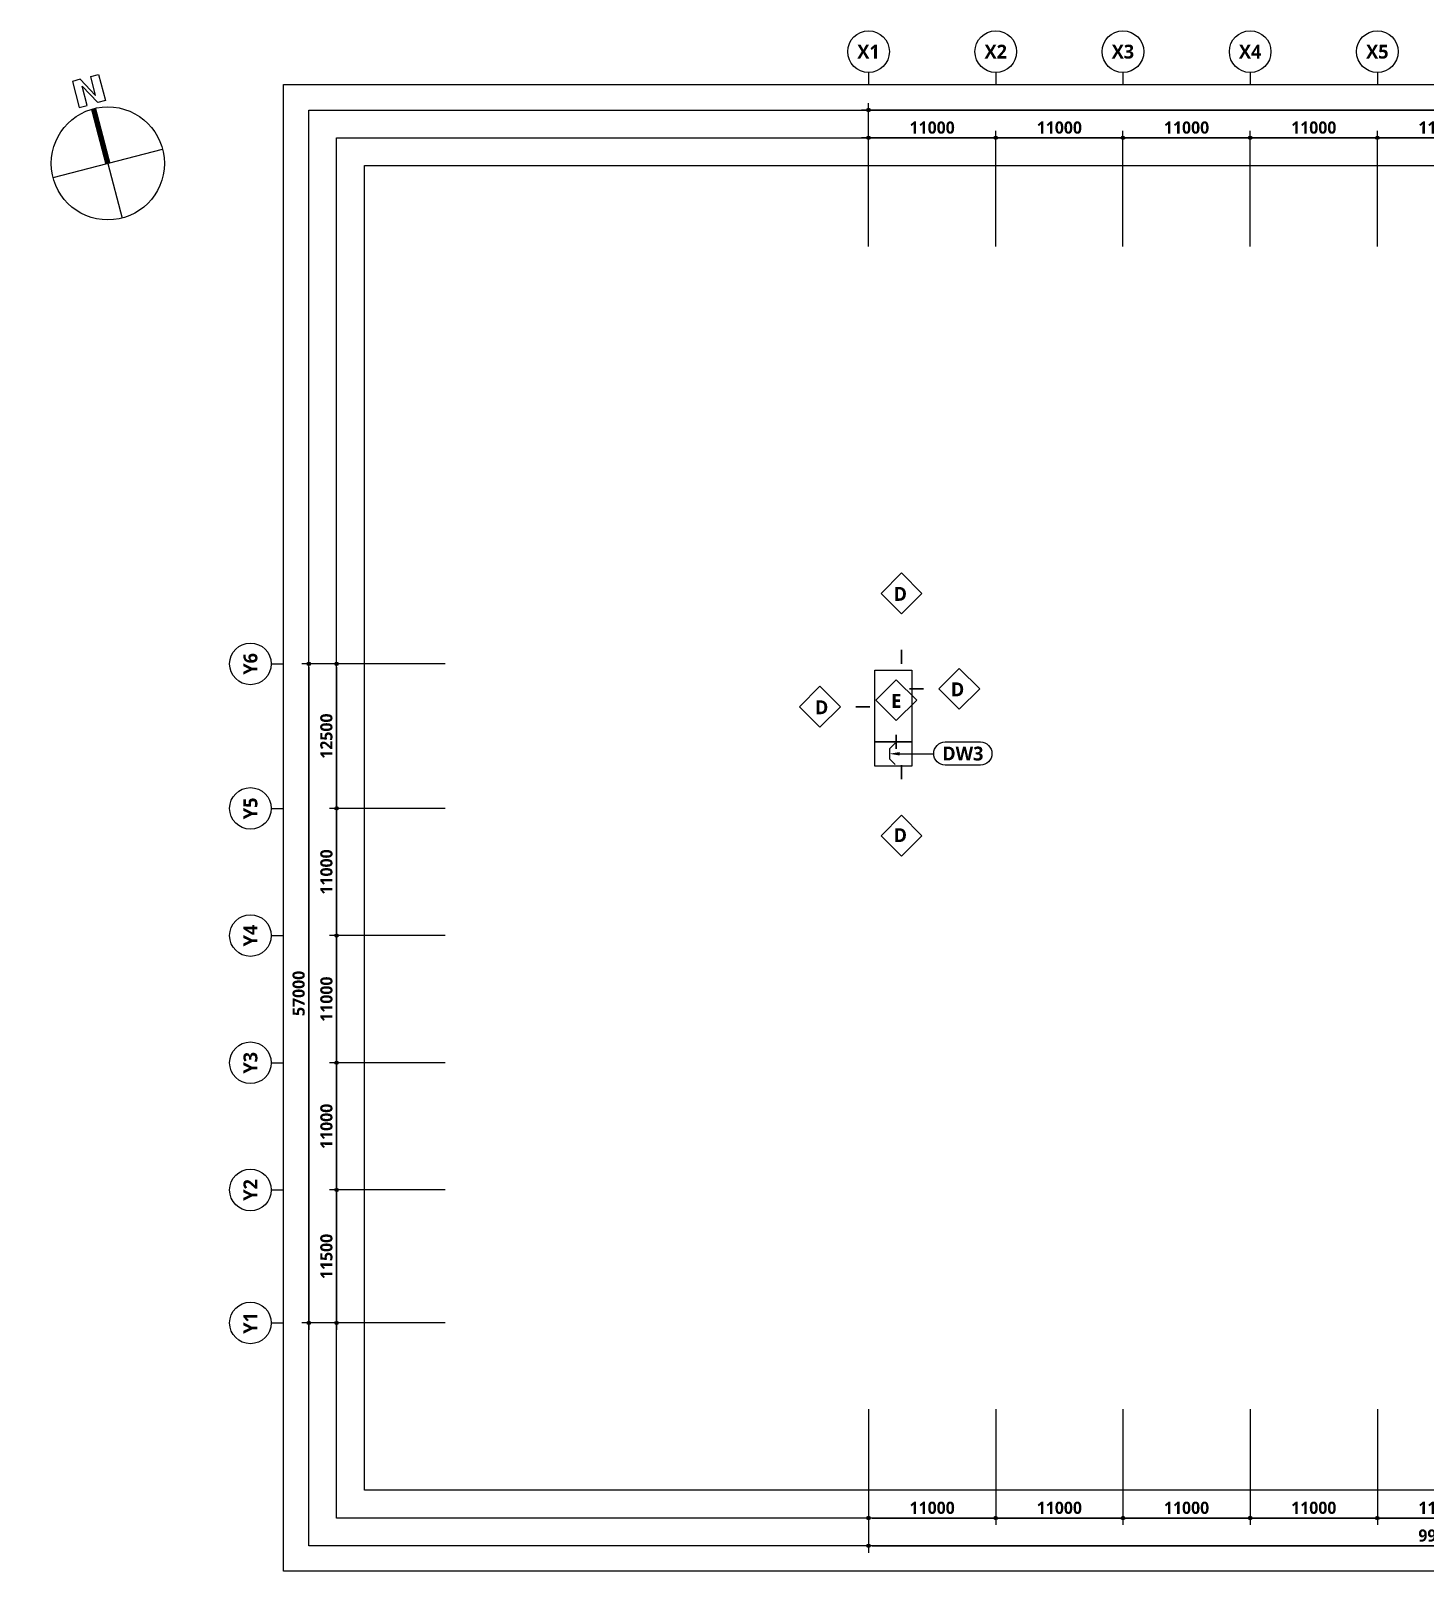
# Model space of a CAD drawing. Header units: millimetres. Extents: x 10941 to 190005487, y 7641 to 455456909.
# Drawn here: x 1522941 to 1643517, y 36445 to 169666 of the extents above; entities that cross this region are included whole.
import ezdxf
from ezdxf.enums import TextEntityAlignment as Align

# ---------------------------------------------------------------- set-up
doc = ezdxf.new("R2010")
doc.units = ezdxf.units.MM
doc.header["$LTSCALE"] = 400
doc.header["$MEASUREMENT"] = 0
doc.header["$PDSIZE"] = -10
doc.layers.get('0').update_dxf_attribs({"linetype": 'CONTINUOUS'})
doc.layers.get('Defpoints').update_dxf_attribs({"color": 153, "linetype": 'CONTINUOUS'})
for name, color, linetype in [('A-ANNO-SYMB', 7, 'CONTINUOUS'), ('A-ANNO-TEXT1', 7, 'CONTINUOUS'), ('A-ST-AXIS-BUB', 7, 'CONTINUOUS'), ('A-ST-AXIS-DIM', 7, 'CONTINUOUS'), ('A-TEXT2', 3, 'CONTINUOUS'), ('AA-MARK', 2, 'CONTINUOUS')]:
    doc.layers.add(name, color=color, linetype=linetype)
doc.layers.add('Defpoint', color=161, linetype='CONTINUOUS', plot=False)
doc.layers.add('면적', color=210, linetype='CONTINUOUS', plot=False)
doc.styles.add('2020음성 1차', font='')
doc.styles.add('SH_대대리576', font='')
doc.styles.get('2020음성 1차').set_extended_font_data('NanumGothic', bold=True)
doc.styles.get('SH_대대리576').set_extended_font_data('NanumGothic', bold=True)
doc.dimstyles.new('SHP 600', dxfattribs={"dimscale": 300, "dimtxt": 3.5, "dimasz": 1, "dimexe": 2, "dimexo": 2, "dimgap": 1, "dimtad": 1, "dimdec": 0, "dimzin": 0, "dimdsep": 46, "dimtxsty": 'SH_대대리576', "dimblk": 'DIMDOT', "dimcen": 0.09, "dimclrt": 3, "dimadec": 0, "dimazin": 1, "dimtfac": 1, "dimtdec": 0, "dimtix": 1, "dimtmove": 2, "dimatfit": 0, "dimldrblk": 'DIMDOT', "dimfxl": 1, "dimtolj": 1, "dimtzin": 0, "dimarcsym": 0})

# ---------------------------------------------------------------- blocks, each defined once
blk = doc.blocks.new('DIMDOT')
at = {"color": 0}
blk.add_line((-2, 0), (2, 0), dxfattribs=at)
for radius in [0.5, 0.25]:
    blk.add_circle((0, 0), radius, dxfattribs=at)
blk = doc.blocks.new('*D71')
at = {"layer": 'A-ST-AXIS-DIM', "color": 0, "lineweight": -2}
for p, q in [((1595382, 151016), (1595382, 163416)), ((1700682, 162816), (1595682, 162816)), ((1700982, 151016), (1700982, 163416))]:
    blk.add_line(p, q, dxfattribs=at)
at = {"layer": 'Defpoints', "color": 0}
for p in [(1595382, 162816), (1595382, 150416), (1700982, 150416)]:
    blk.add_point(p, dxfattribs=at)
at = {"layer": 'A-ST-AXIS-DIM', "color": 0, "linetype": 'ByBlock', "lineweight": -2, "xscale": 300, "yscale": 300, "zscale": 300, "rotation": 180}
blk.add_blockref('DIMDOT', (1595382, 162816), dxfattribs=at)
at = {"layer": 'A-ST-AXIS-DIM', "color": 0, "linetype": 'ByBlock', "lineweight": -2, "xscale": 300, "yscale": 300, "zscale": 300}
blk.add_blockref('DIMDOT', (1700982, 162816), dxfattribs=at)
at = {"layer": 'A-ST-AXIS-DIM', "color": 3, "insert": (1648182, 163696), "char_height": 1050, "attachment_point": 5, "style": 'SH_대대리576'}
blk.add_mtext('\\A1;105600', dxfattribs=at)
blk = doc.blocks.new('*D72')
at = {"layer": 'A-ST-AXIS-DIM', "color": 0, "lineweight": -2}
for p, q in [((1595382, 151016), (1595382, 161016)), ((1606082, 160416), (1595682, 160416)), ((1606382, 151016), (1606382, 161016))]:
    blk.add_line(p, q, dxfattribs=at)
at = {"layer": 'Defpoints', "color": 0}
for p in [(1595382, 160416), (1595382, 150416), (1606382, 150416)]:
    blk.add_point(p, dxfattribs=at)
at = {"layer": 'A-ST-AXIS-DIM', "color": 0, "linetype": 'ByBlock', "lineweight": -2, "xscale": 300, "yscale": 300, "zscale": 300, "rotation": 180}
blk.add_blockref('DIMDOT', (1595382, 160416), dxfattribs=at)
at = {"layer": 'A-ST-AXIS-DIM', "color": 0, "linetype": 'ByBlock', "lineweight": -2, "xscale": 300, "yscale": 300, "zscale": 300}
blk.add_blockref('DIMDOT', (1606382, 160416), dxfattribs=at)
at = {"layer": 'A-ST-AXIS-DIM', "color": 3, "insert": (1600882, 161292), "char_height": 1050, "attachment_point": 5, "style": 'SH_대대리576'}
blk.add_mtext('\\A1;11000', dxfattribs=at)
blk = doc.blocks.new('*D73')
at = {"layer": 'A-ST-AXIS-DIM', "color": 0, "lineweight": -2}
for p, q in [((1606382, 151016), (1606382, 161016)), ((1617082, 160416), (1606682, 160416)), ((1617382, 151016), (1617382, 161016))]:
    blk.add_line(p, q, dxfattribs=at)
at = {"layer": 'Defpoints', "color": 0}
for p in [(1606382, 160416), (1606382, 150416), (1617382, 150416)]:
    blk.add_point(p, dxfattribs=at)
at = {"layer": 'A-ST-AXIS-DIM', "color": 0, "linetype": 'ByBlock', "lineweight": -2, "xscale": 300, "yscale": 300, "zscale": 300, "rotation": 180}
blk.add_blockref('DIMDOT', (1606382, 160416), dxfattribs=at)
at = {"layer": 'A-ST-AXIS-DIM', "color": 0, "linetype": 'ByBlock', "lineweight": -2, "xscale": 300, "yscale": 300, "zscale": 300}
blk.add_blockref('DIMDOT', (1617382, 160416), dxfattribs=at)
at = {"layer": 'A-ST-AXIS-DIM', "color": 3, "insert": (1611882, 161292), "char_height": 1050, "attachment_point": 5, "style": 'SH_대대리576'}
blk.add_mtext('\\A1;11000', dxfattribs=at)
blk = doc.blocks.new('*D74')
at = {"layer": 'A-ST-AXIS-DIM', "color": 0, "lineweight": -2}
for p, q in [((1617382, 151016), (1617382, 161016)), ((1628082, 160416), (1617682, 160416)), ((1628382, 151016), (1628382, 161016))]:
    blk.add_line(p, q, dxfattribs=at)
at = {"layer": 'Defpoints', "color": 0}
for p in [(1617382, 160416), (1617382, 150416), (1628382, 150416)]:
    blk.add_point(p, dxfattribs=at)
at = {"layer": 'A-ST-AXIS-DIM', "color": 0, "linetype": 'ByBlock', "lineweight": -2, "xscale": 300, "yscale": 300, "zscale": 300, "rotation": 180}
blk.add_blockref('DIMDOT', (1617382, 160416), dxfattribs=at)
at = {"layer": 'A-ST-AXIS-DIM', "color": 0, "linetype": 'ByBlock', "lineweight": -2, "xscale": 300, "yscale": 300, "zscale": 300}
blk.add_blockref('DIMDOT', (1628382, 160416), dxfattribs=at)
at = {"layer": 'A-ST-AXIS-DIM', "color": 3, "insert": (1622882, 161292), "char_height": 1050, "attachment_point": 5, "style": 'SH_대대리576'}
blk.add_mtext('\\A1;11000', dxfattribs=at)
blk = doc.blocks.new('*D75')
at = {"layer": 'A-ST-AXIS-DIM', "color": 0, "lineweight": -2}
for p, q in [((1628382, 151016), (1628382, 161016)), ((1639082, 160416), (1628682, 160416)), ((1639382, 151016), (1639382, 161016))]:
    blk.add_line(p, q, dxfattribs=at)
at = {"layer": 'Defpoints', "color": 0}
for p in [(1628382, 160416), (1628382, 150416), (1639382, 150416)]:
    blk.add_point(p, dxfattribs=at)
at = {"layer": 'A-ST-AXIS-DIM', "color": 0, "linetype": 'ByBlock', "lineweight": -2, "xscale": 300, "yscale": 300, "zscale": 300, "rotation": 180}
blk.add_blockref('DIMDOT', (1628382, 160416), dxfattribs=at)
at = {"layer": 'A-ST-AXIS-DIM', "color": 0, "linetype": 'ByBlock', "lineweight": -2, "xscale": 300, "yscale": 300, "zscale": 300}
blk.add_blockref('DIMDOT', (1639382, 160416), dxfattribs=at)
at = {"layer": 'A-ST-AXIS-DIM', "color": 3, "insert": (1633882, 161292), "char_height": 1050, "attachment_point": 5, "style": 'SH_대대리576'}
blk.add_mtext('\\A1;11000', dxfattribs=at)
blk = doc.blocks.new('*D76')
at = {"layer": 'A-ST-AXIS-DIM', "color": 0, "lineweight": -2}
for p, q in [((1639382, 151016), (1639382, 161016)), ((1650082, 160416), (1639682, 160416)), ((1650382, 151016), (1650382, 161016))]:
    blk.add_line(p, q, dxfattribs=at)
at = {"layer": 'Defpoints', "color": 0}
for p in [(1639382, 160416), (1639382, 150416), (1650382, 150416)]:
    blk.add_point(p, dxfattribs=at)
at = {"layer": 'A-ST-AXIS-DIM', "color": 0, "linetype": 'ByBlock', "lineweight": -2, "xscale": 300, "yscale": 300, "zscale": 300, "rotation": 180}
blk.add_blockref('DIMDOT', (1639382, 160416), dxfattribs=at)
at = {"layer": 'A-ST-AXIS-DIM', "color": 0, "linetype": 'ByBlock', "lineweight": -2, "xscale": 300, "yscale": 300, "zscale": 300}
blk.add_blockref('DIMDOT', (1650382, 160416), dxfattribs=at)
at = {"layer": 'A-ST-AXIS-DIM', "color": 3, "insert": (1644882, 161292), "char_height": 1050, "attachment_point": 5, "style": 'SH_대대리576'}
blk.add_mtext('\\A1;11000', dxfattribs=at)
blk = doc.blocks.new('A-ST-AXIS-BUB-1')
at = {"layer": 'A-ST-AXIS-BUB'}
blk.add_line((0, 350), (0, 0), dxfattribs=at)
blk.add_circle((0, 950), 600, dxfattribs=at)
blk = doc.blocks.new('*D146')
at = {"layer": 'A-ST-AXIS-DIM', "color": 0, "lineweight": -2}
for p, q in [((1558782, 114916), (1546382, 114916)), ((1546982, 114616), (1546982, 58216)), ((1558782, 57916), (1546382, 57916))]:
    blk.add_line(p, q, dxfattribs=at)
at = {"layer": 'Defpoints', "color": 0}
for p in [(1559382, 114916), (1546982, 57916), (1559382, 57916)]:
    blk.add_point(p, dxfattribs=at)
at = {"layer": 'A-ST-AXIS-DIM', "color": 0, "linetype": 'ByBlock', "lineweight": -2, "xscale": 300, "yscale": 300, "zscale": 300}
for p, rotation in [((1546982, 114916), 90), ((1546982, 57916), 270)]:
    blk.add_blockref('DIMDOT', p, dxfattribs=dict(at, rotation=rotation))
at = {"layer": 'A-ST-AXIS-DIM', "color": 3, "insert": (1546105, 86416), "char_height": 1050, "attachment_point": 5, "rotation": 90, "style": 'SH_대대리576'}
blk.add_mtext('\\A1;57000', dxfattribs=at)
blk = doc.blocks.new('*D147')
at = {"layer": 'A-ST-AXIS-DIM', "color": 0, "lineweight": -2}
for p, q in [((1558782, 69416), (1548782, 69416)), ((1549382, 69116), (1549382, 58216)), ((1558782, 57916), (1548782, 57916))]:
    blk.add_line(p, q, dxfattribs=at)
at = {"layer": 'Defpoints', "color": 0}
for p in [(1559382, 69416), (1549382, 57916), (1559382, 57916)]:
    blk.add_point(p, dxfattribs=at)
at = {"layer": 'A-ST-AXIS-DIM', "color": 0, "linetype": 'ByBlock', "lineweight": -2, "xscale": 300, "yscale": 300, "zscale": 300}
for p, rotation in [((1549382, 69416), 90), ((1549382, 57916), 270)]:
    blk.add_blockref('DIMDOT', p, dxfattribs=dict(at, rotation=rotation))
at = {"layer": 'A-ST-AXIS-DIM', "color": 3, "insert": (1548505, 63666), "char_height": 1050, "attachment_point": 5, "rotation": 90, "style": 'SH_대대리576'}
blk.add_mtext('\\A1;11500', dxfattribs=at)
blk = doc.blocks.new('*D148')
at = {"layer": 'A-ST-AXIS-DIM', "color": 0, "lineweight": -2}
for p, q in [((1558782, 80416), (1548782, 80416)), ((1549382, 80116), (1549382, 69716)), ((1558782, 69416), (1548782, 69416))]:
    blk.add_line(p, q, dxfattribs=at)
at = {"layer": 'Defpoints', "color": 0}
for p in [(1559382, 80416), (1549382, 69416), (1559382, 69416)]:
    blk.add_point(p, dxfattribs=at)
at = {"layer": 'A-ST-AXIS-DIM', "color": 0, "linetype": 'ByBlock', "lineweight": -2, "xscale": 300, "yscale": 300, "zscale": 300}
for p, rotation in [((1549382, 80416), 90), ((1549382, 69416), 270)]:
    blk.add_blockref('DIMDOT', p, dxfattribs=dict(at, rotation=rotation))
at = {"layer": 'A-ST-AXIS-DIM', "color": 3, "insert": (1548506, 74916), "char_height": 1050, "attachment_point": 5, "rotation": 90, "style": 'SH_대대리576'}
blk.add_mtext('\\A1;11000', dxfattribs=at)
blk = doc.blocks.new('*D149')
at = {"layer": 'A-ST-AXIS-DIM', "color": 0, "lineweight": -2}
for p, q in [((1558782, 91416), (1548782, 91416)), ((1549382, 91116), (1549382, 80716)), ((1558782, 80416), (1548782, 80416))]:
    blk.add_line(p, q, dxfattribs=at)
at = {"layer": 'Defpoints', "color": 0}
for p in [(1559382, 91416), (1549382, 80416), (1559382, 80416)]:
    blk.add_point(p, dxfattribs=at)
at = {"layer": 'A-ST-AXIS-DIM', "color": 0, "linetype": 'ByBlock', "lineweight": -2, "xscale": 300, "yscale": 300, "zscale": 300}
for p, rotation in [((1549382, 91416), 90), ((1549382, 80416), 270)]:
    blk.add_blockref('DIMDOT', p, dxfattribs=dict(at, rotation=rotation))
at = {"layer": 'A-ST-AXIS-DIM', "color": 3, "insert": (1548506, 85916), "char_height": 1050, "attachment_point": 5, "rotation": 90, "style": 'SH_대대리576'}
blk.add_mtext('\\A1;11000', dxfattribs=at)
blk = doc.blocks.new('*D150')
at = {"layer": 'A-ST-AXIS-DIM', "color": 0, "lineweight": -2}
for p, q in [((1558782, 102416), (1548782, 102416)), ((1549382, 102116), (1549382, 91716)), ((1558782, 91416), (1548782, 91416))]:
    blk.add_line(p, q, dxfattribs=at)
at = {"layer": 'Defpoints', "color": 0}
for p in [(1559382, 102416), (1549382, 91416), (1559382, 91416)]:
    blk.add_point(p, dxfattribs=at)
at = {"layer": 'A-ST-AXIS-DIM', "color": 0, "linetype": 'ByBlock', "lineweight": -2, "xscale": 300, "yscale": 300, "zscale": 300}
for p, rotation in [((1549382, 102416), 90), ((1549382, 91416), 270)]:
    blk.add_blockref('DIMDOT', p, dxfattribs=dict(at, rotation=rotation))
at = {"layer": 'A-ST-AXIS-DIM', "color": 3, "insert": (1548506, 96916), "char_height": 1050, "attachment_point": 5, "rotation": 90, "style": 'SH_대대리576'}
blk.add_mtext('\\A1;11000', dxfattribs=at)
blk = doc.blocks.new('*D151')
at = {"layer": 'A-ST-AXIS-DIM', "color": 0, "lineweight": -2}
for p, q in [((1558782, 114916), (1548782, 114916)), ((1549382, 114616), (1549382, 102716)), ((1558782, 102416), (1548782, 102416))]:
    blk.add_line(p, q, dxfattribs=at)
at = {"layer": 'Defpoints', "color": 0}
for p in [(1559382, 114916), (1549382, 102416), (1559382, 102416)]:
    blk.add_point(p, dxfattribs=at)
at = {"layer": 'A-ST-AXIS-DIM', "color": 0, "linetype": 'ByBlock', "lineweight": -2, "xscale": 300, "yscale": 300, "zscale": 300}
for p, rotation in [((1549382, 114916), 90), ((1549382, 102416), 270)]:
    blk.add_blockref('DIMDOT', p, dxfattribs=dict(at, rotation=rotation))
at = {"layer": 'A-ST-AXIS-DIM', "color": 3, "insert": (1548503, 108666), "char_height": 1050, "attachment_point": 5, "rotation": 90, "style": 'SH_대대리576'}
blk.add_mtext('\\A1;12500', dxfattribs=at)
blk = doc.blocks.new('*D367')
at = {"layer": 'A-ST-AXIS-DIM', "color": 0, "lineweight": -2}
for p, q in [((1595382, 50445), (1595382, 40445)), ((1606382, 50445), (1606382, 40445)), ((1595682, 41045), (1606082, 41045))]:
    blk.add_line(p, q, dxfattribs=at)
at = {"layer": 'Defpoints', "color": 0}
for p in [(1595382, 51045), (1606382, 51045), (1606382, 41045)]:
    blk.add_point(p, dxfattribs=at)
at = {"layer": 'A-ST-AXIS-DIM', "color": 0, "linetype": 'ByBlock', "lineweight": -2, "xscale": 300, "yscale": 300, "zscale": 300, "rotation": 180}
blk.add_blockref('DIMDOT', (1595382, 41045), dxfattribs=at)
at = {"layer": 'A-ST-AXIS-DIM', "color": 0, "linetype": 'ByBlock', "lineweight": -2, "xscale": 300, "yscale": 300, "zscale": 300}
blk.add_blockref('DIMDOT', (1606382, 41045), dxfattribs=at)
at = {"layer": 'A-ST-AXIS-DIM', "color": 3, "insert": (1600882, 41921), "char_height": 1050, "attachment_point": 5, "style": 'SH_대대리576'}
blk.add_mtext('\\A1;11000', dxfattribs=at)
blk = doc.blocks.new('*D368')
at = {"layer": 'A-ST-AXIS-DIM', "color": 0, "lineweight": -2}
for p, q in [((1606382, 50445), (1606382, 40445)), ((1617382, 50445), (1617382, 40445)), ((1606682, 41045), (1617082, 41045))]:
    blk.add_line(p, q, dxfattribs=at)
at = {"layer": 'Defpoints', "color": 0}
for p in [(1606382, 51045), (1617382, 51045), (1617382, 41045)]:
    blk.add_point(p, dxfattribs=at)
at = {"layer": 'A-ST-AXIS-DIM', "color": 0, "linetype": 'ByBlock', "lineweight": -2, "xscale": 300, "yscale": 300, "zscale": 300, "rotation": 180}
blk.add_blockref('DIMDOT', (1606382, 41045), dxfattribs=at)
at = {"layer": 'A-ST-AXIS-DIM', "color": 0, "linetype": 'ByBlock', "lineweight": -2, "xscale": 300, "yscale": 300, "zscale": 300}
blk.add_blockref('DIMDOT', (1617382, 41045), dxfattribs=at)
at = {"layer": 'A-ST-AXIS-DIM', "color": 3, "insert": (1611882, 41921), "char_height": 1050, "attachment_point": 5, "style": 'SH_대대리576'}
blk.add_mtext('\\A1;11000', dxfattribs=at)
blk = doc.blocks.new('*D369')
at = {"layer": 'A-ST-AXIS-DIM', "color": 0, "lineweight": -2}
for p, q in [((1617382, 50445), (1617382, 40445)), ((1628382, 50445), (1628382, 40445)), ((1617682, 41045), (1628082, 41045))]:
    blk.add_line(p, q, dxfattribs=at)
at = {"layer": 'Defpoints', "color": 0}
for p in [(1617382, 51045), (1628382, 51045), (1628382, 41045)]:
    blk.add_point(p, dxfattribs=at)
at = {"layer": 'A-ST-AXIS-DIM', "color": 0, "linetype": 'ByBlock', "lineweight": -2, "xscale": 300, "yscale": 300, "zscale": 300, "rotation": 180}
blk.add_blockref('DIMDOT', (1617382, 41045), dxfattribs=at)
at = {"layer": 'A-ST-AXIS-DIM', "color": 0, "linetype": 'ByBlock', "lineweight": -2, "xscale": 300, "yscale": 300, "zscale": 300}
blk.add_blockref('DIMDOT', (1628382, 41045), dxfattribs=at)
at = {"layer": 'A-ST-AXIS-DIM', "color": 3, "insert": (1622882, 41921), "char_height": 1050, "attachment_point": 5, "style": 'SH_대대리576'}
blk.add_mtext('\\A1;11000', dxfattribs=at)
blk = doc.blocks.new('*D370')
at = {"layer": 'A-ST-AXIS-DIM', "color": 0, "lineweight": -2}
for p, q in [((1628382, 50445), (1628382, 40445)), ((1639382, 50445), (1639382, 40445)), ((1628682, 41045), (1639082, 41045))]:
    blk.add_line(p, q, dxfattribs=at)
at = {"layer": 'Defpoints', "color": 0}
for p in [(1628382, 51045), (1639382, 51045), (1639382, 41045)]:
    blk.add_point(p, dxfattribs=at)
at = {"layer": 'A-ST-AXIS-DIM', "color": 0, "linetype": 'ByBlock', "lineweight": -2, "xscale": 300, "yscale": 300, "zscale": 300, "rotation": 180}
blk.add_blockref('DIMDOT', (1628382, 41045), dxfattribs=at)
at = {"layer": 'A-ST-AXIS-DIM', "color": 0, "linetype": 'ByBlock', "lineweight": -2, "xscale": 300, "yscale": 300, "zscale": 300}
blk.add_blockref('DIMDOT', (1639382, 41045), dxfattribs=at)
at = {"layer": 'A-ST-AXIS-DIM', "color": 3, "insert": (1633882, 41921), "char_height": 1050, "attachment_point": 5, "style": 'SH_대대리576'}
blk.add_mtext('\\A1;11000', dxfattribs=at)
blk = doc.blocks.new('*D371')
at = {"layer": 'A-ST-AXIS-DIM', "color": 0, "lineweight": -2}
for p, q in [((1639382, 50445), (1639382, 40445)), ((1650382, 50445), (1650382, 40445)), ((1639682, 41045), (1650082, 41045))]:
    blk.add_line(p, q, dxfattribs=at)
at = {"layer": 'Defpoints', "color": 0}
for p in [(1639382, 51045), (1650382, 51045), (1650382, 41045)]:
    blk.add_point(p, dxfattribs=at)
at = {"layer": 'A-ST-AXIS-DIM', "color": 0, "linetype": 'ByBlock', "lineweight": -2, "xscale": 300, "yscale": 300, "zscale": 300, "rotation": 180}
blk.add_blockref('DIMDOT', (1639382, 41045), dxfattribs=at)
at = {"layer": 'A-ST-AXIS-DIM', "color": 0, "linetype": 'ByBlock', "lineweight": -2, "xscale": 300, "yscale": 300, "zscale": 300}
blk.add_blockref('DIMDOT', (1650382, 41045), dxfattribs=at)
at = {"layer": 'A-ST-AXIS-DIM', "color": 3, "insert": (1644882, 41921), "char_height": 1050, "attachment_point": 5, "style": 'SH_대대리576'}
blk.add_mtext('\\A1;11000', dxfattribs=at)
blk = doc.blocks.new('*D376')
at = {"layer": 'A-ST-AXIS-DIM', "color": 0, "lineweight": -2}
for p, q in [((1595382, 50445), (1595382, 38045)), ((1694382, 50445), (1694382, 38045)), ((1595682, 38645), (1694082, 38645))]:
    blk.add_line(p, q, dxfattribs=at)
at = {"layer": 'Defpoints', "color": 0}
for p in [(1595382, 51045), (1694382, 51045), (1694382, 38645)]:
    blk.add_point(p, dxfattribs=at)
at = {"layer": 'A-ST-AXIS-DIM', "color": 0, "linetype": 'ByBlock', "lineweight": -2, "xscale": 300, "yscale": 300, "zscale": 300, "rotation": 180}
blk.add_blockref('DIMDOT', (1595382, 38645), dxfattribs=at)
at = {"layer": 'A-ST-AXIS-DIM', "color": 0, "linetype": 'ByBlock', "lineweight": -2, "xscale": 300, "yscale": 300, "zscale": 300}
blk.add_blockref('DIMDOT', (1694382, 38645), dxfattribs=at)
at = {"layer": 'A-ST-AXIS-DIM', "color": 3, "insert": (1644882, 39524), "char_height": 1050, "attachment_point": 5, "style": 'SH_대대리576'}
blk.add_mtext('\\A1;99000', dxfattribs=at)
blk = doc.blocks.new('dr-sy-018-D-M')
at = {"layer": 'A-ANNO-SYMB'}
for p, q in [((-1, 16.4), (-2.5, 16.4)), ((-2.5, 16.4), (-2.5, 11.4)), ((-1, 16.4), (1, 12.8)), ((-1, 15.09), (1.05, 11.4)), ((-1, 11.4), (-1, 15.09)), ((1, 12.8), (1, 16.4)), ((1, 16.4), (2.5, 16.4)), ((2.5, 16.4), (2.5, 11.4)), ((-2.5, 11.4), (-1, 11.4)), ((2.5, 11.4), (1.05, 11.4)), ((-10.5, 0), (10.5, 0)), ((0, 0), (0, -10.5))]:
    blk.add_line(p, q, dxfattribs=at)
at = {"layer": 'A-ANNO-SYMB', "const_width": 1}
blk.add_lwpolyline([(0, 10.5), (0, 0)], dxfattribs=at)
at = {"layer": 'A-ANNO-SYMB'}
blk.add_circle((0, 0), 10.5, dxfattribs=at)
blk = doc.blocks.new('G$C629380FC')
at = {"layer": '면적'}
for points in [[(0, 2100), (0, 2100), (0, 2100), (0, 8300), (3200, 8300), (3200, 2100)], [(96300, 2100), (94700, 2100), (94700, 8300), (97900, 8300), (97900, 2100), (96300, 2100)], [(0, 2100), (3200, 2100), (3200, 0), (0, 0)], [(94700, 2100), (97900, 2100), (97900, 0), (94700, 0)]]:
    blk.add_lwpolyline(points, close=True, dxfattribs=at)

msp = doc.modelspace()

# ---------------------------------------------------------------- linework, layer by layer
at = {"layer": 'AA-MARK', "color": 2, "linetype": 'ByBlock', "lineweight": -2, "elevation": 103000}
for points in [[(1599999.6, 121015.2), (1598231.8, 122782.9), (1596464.1, 121015.2), (1598231.8, 119247.4)], [(1596009.5, 111772), (1597777.2, 113539.8), (1599545, 111772), (1597777.2, 110004.2)], [(1603227.7, 110990.1), (1604995.5, 112757.9), (1603227.7, 114525.7), (1601460, 112757.9)], [(1591175.6, 109439.2), (1589407.8, 111207), (1591175.6, 112974.8), (1592943.3, 111207)], [(1599999.6, 100048.3), (1598231.8, 98280.5), (1596464.1, 100048.3), (1598231.8, 101816.1)]]:
    msp.add_lwpolyline(points, close=True, dxfattribs=at)
at = {"layer": 'AA-MARK', "elevation": 103000}
for points in [[(1598231.8, 119247.4, 0, 0, 0), (1598231.8, 116147.1, 150, 150, 0), (1598231.8, 114897.1, 150, 150, 0)], [(1601460, 112757.9, 0, 0, 0), (1600146.5, 112757.9, 150, 150, 0), (1598896.5, 112757.9, 150, 150, 0)], [(1592943.3, 111207, 0, 0, 0), (1594256.8, 111207, 150, 150, 0), (1595506.8, 111207, 150, 150, 0)], [(1597777.2, 110004.2, 0, 0, 0), (1597777.2, 108803.8, 150, 150, 0), (1597777.2, 107553.8, 150, 150, 0)], [(1598231.8, 101816.1, 0, 0, 0), (1598231.8, 104916.3, 150, 150, 0), (1598231.8, 106166.3, 150, 150, 0)]]:
    msp.add_lwpolyline(points, format="xyseb", dxfattribs=at)
for points in [[(1597681.8, 108066.3), (1597181.8, 107566.3), (1597181.8, 106716.3), (1597681.8, 106216.3)], [(1598081.8, 107141.3), (1601019.7, 107141.3)]]:
    msp.add_lwpolyline(points, dxfattribs=at)
msp.add_lwpolyline([(1605055.1, 106158.9), (1602019.6, 106158.9, -1), (1602019.6, 108158.9), (1605055.1, 108158.9, -1)], format="xyb", close=True, dxfattribs=at)
at = {"layer": 'AA-MARK'}
msp.add_solid([(1598081.8, 106991.3, 103000), (1597181.8, 107141.3, 103000), (1598081.8, 107291.3, 103000)], dxfattribs=at)
at = {"layer": 'Defpoint'}
for points in [[(1715981.8, 36444.9), (1544781.8, 36444.9), (1544781.8, 165016.3), (1715981.8, 165016.3)], [(1713781.8, 38644.9), (1546981.8, 38644.9), (1546981.8, 162816.3), (1713781.8, 162816.3)], [(1711381.8, 41044.9), (1549381.8, 41044.9), (1549381.8, 160416.3), (1711381.8, 160416.3)], [(1708981.8, 43444.9), (1551781.8, 43444.9), (1551781.8, 158016.3), (1708981.8, 158016.3)]]:
    msp.add_lwpolyline(points, close=True, dxfattribs=at)

# ---------------------------------------------------------------- block references
at = {"xscale": 465.6960000000489, "yscale": 465.6960000000489, "zscale": 465.6960000000489, "rotation": 14.62512501076412}
msp.add_blockref('dr-sy-018-D-M', (1529600, 158200), dxfattribs=at)
msp.add_blockref('G$C629380FC', (1595931.8, 106066.3))
at = {"layer": 'A-ST-AXIS-BUB', "xscale": 3, "yscale": 3, "zscale": 3}
for p in [(1595381.8, 165016.3), (1606381.8, 165016.3), (1617381.8, 165016.3), (1628381.8, 165016.3), (1639381.8, 165016.3)]:
    msp.add_blockref('A-ST-AXIS-BUB-1', p, dxfattribs=at)
at = {"layer": 'A-ST-AXIS-BUB', "xscale": 3, "yscale": 3, "zscale": 3, "rotation": 90}
for p in [(1544781.8, 114916.3), (1544781.8, 102416.3), (1544781.8, 91416.3), (1544781.8, 80416.3), (1544781.8, 69416.3), (1544781.8, 57916.3)]:
    msp.add_blockref('A-ST-AXIS-BUB-1', p, dxfattribs=at)

# ---------------------------------------------------------------- texts
at = {"layer": 'A-ANNO-TEXT1', "style": 'SH_대대리576'}
for s, p in [('X1', (1595381.8, 167866.3)), ('X2', (1606381.8, 167866.3)), ('X3', (1617381.8, 167866.3)), ('X4', (1628381.8, 167866.3)), ('X5', (1639381.8, 167866.3))]:
    msp.add_text(s, height=1200, dxfattribs=at).set_placement(p, align=Align.MIDDLE_CENTER)
for s, p in [('Y6', (1541931.8, 114916.3)), ('Y5', (1541931.8, 102416.3)), ('Y4', (1541931.8, 91416.3)), ('Y3', (1541931.8, 80416.3)), ('Y2', (1541931.8, 69416.3)), ('Y1', (1541931.8, 57916.3))]:
    msp.add_text(s, height=1200, rotation=90, dxfattribs=at).set_placement(p, align=Align.MIDDLE_CENTER)
at = {"layer": 'A-TEXT2', "style": '2020음성 1차'}
for s, p in [('D', (1598124.8, 120963.4, 103000)), ('D', (1603079.8, 112709, 103000)), ('E', (1597775.8, 111706.3, 103000)), ('D', (1591323.5, 111158.1, 103000)), ('DW3', (1603537.4, 107158.9, 103000)), ('D', (1598124.8, 100100.1, 103000))]:
    msp.add_text(s, height=1200, dxfattribs=at).set_placement(p, align=Align.MIDDLE_CENTER)

# ---------------------------------------------------------------- dimensions: what is measured, and where the dimension line sits
at = {"layer": 'A-ST-AXIS-DIM'}
for base, p1, p2, picture, middle in [((1595381.8, 162816.3), (1700981.8, 150416.3), (1595381.8, 150416.3), '*D71', (1648181.8, 163695.8)), ((1595381.8, 160416.3), (1606381.8, 150416.3), (1595381.8, 150416.3), '*D72', (1600881.8, 161292.1)), ((1606381.8, 160416.3), (1617381.8, 150416.3), (1606381.8, 150416.3), '*D73', (1611881.8, 161292.1)), ((1617381.8, 160416.3), (1628381.8, 150416.3), (1617381.8, 150416.3), '*D74', (1622881.8, 161292.1)), ((1628381.8, 160416.3), (1639381.8, 150416.3), (1628381.8, 150416.3), '*D75', (1633881.8, 161292.1)), ((1639381.8, 160416.3), (1650381.8, 150416.3), (1639381.8, 150416.3), '*D76', (1644881.8, 161292.1))]:
    dim = msp.add_linear_dim(base=base, p1=p1, p2=p2, dimstyle='SHP 600', dxfattribs=at)
    dim.commit()
    dim.dimension.update_dxf_attribs({"geometry": picture, "text_midpoint": middle})
for base, p1, p2, angle, picture, middle in [((1546981.8, 57916.3), (1559381.8, 114916.3), (1559381.8, 57916.3), 90, '*D146', (1546104.6, 86416.3)), ((1549381.8, 102416.3), (1559381.8, 114916.3), (1559381.8, 102416.3), 90, '*D151', (1548503.1, 108666.3)), ((1549381.8, 91416.3), (1559381.8, 102416.3), (1559381.8, 91416.3), 90, '*D150', (1548506.1, 96916.3)), ((1549381.8, 80416.3), (1559381.8, 91416.3), (1559381.8, 80416.3), 90, '*D149', (1548506.1, 85916.3)), ((1549381.8, 69416.3), (1559381.8, 80416.3), (1559381.8, 69416.3), 90, '*D148', (1548506.1, 74916.3)), ((1549381.8, 57916.3), (1559381.8, 69416.3), (1559381.8, 57916.3), 90, '*D147', (1548504.6, 63666.3)), ((1606381.8, 41044.9), (1595381.8, 51044.9), (1606381.8, 51044.9), 180, '*D367', (1600881.8, 41920.6)), ((1694381.8, 38644.9), (1595381.8, 51044.9), (1694381.8, 51044.9), 180, '*D376', (1644881.8, 39524.3)), ((1617381.8, 41044.9), (1606381.8, 51044.9), (1617381.8, 51044.9), 180, '*D368', (1611881.8, 41920.6)), ((1628381.8, 41044.9), (1617381.8, 51044.9), (1628381.8, 51044.9), 180, '*D369', (1622881.8, 41920.6)), ((1639381.8, 41044.9), (1628381.8, 51044.9), (1639381.8, 51044.9), 180, '*D370', (1633881.8, 41920.6)), ((1650381.8, 41044.9), (1639381.8, 51044.9), (1650381.8, 51044.9), 180, '*D371', (1644881.8, 41920.6))]:
    dim = msp.add_linear_dim(base=base, p1=p1, p2=p2, angle=angle, dimstyle='SHP 600', dxfattribs=at)
    dim.commit()
    dim.dimension.update_dxf_attribs({"geometry": picture, "text_midpoint": middle})

doc.saveas('drawing.dxf')
